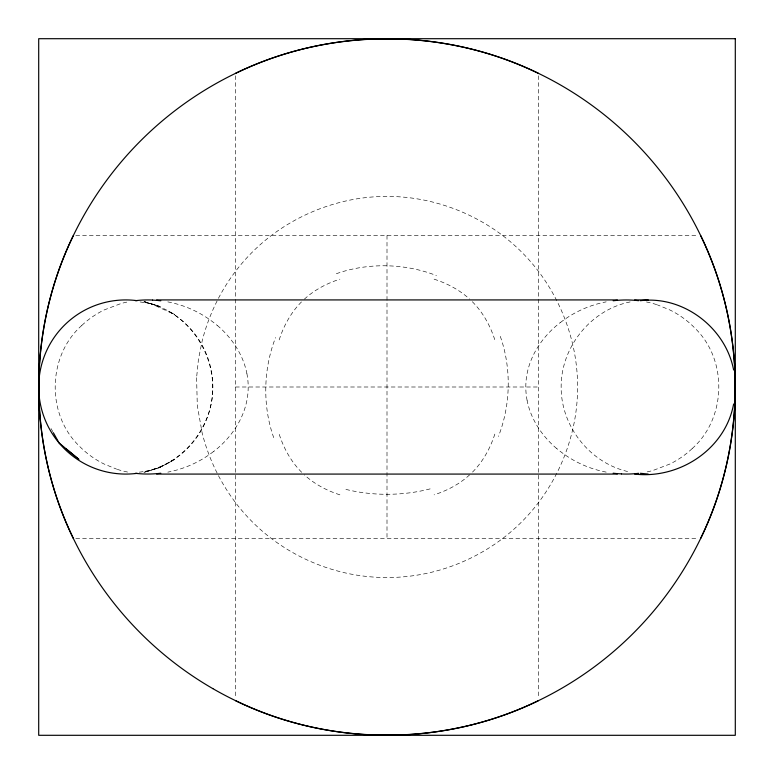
<?xml version="1.0" encoding="UTF-8"?>
<svg xmlns="http://www.w3.org/2000/svg" width="774" height="774" viewBox="0 0 774 774"><rect width="100%" height="100%" fill="white"/><g stroke="black" fill="none" stroke-linecap="round" stroke-linejoin="round"><path stroke-width="0.58" stroke-dasharray="3.87 2.9" d="M246.896 400.439C242.862 420.95 229.984 438.897 213.634 451.542M527.104 373.561C531.138 353.05 544.016 335.103 560.366 322.458M279.162 339.912C283.7 325.719 291.082 312.261 301.696 301.696M494.838 434.088C490.3 448.281 482.918 461.739 472.304 472.304M81.821 325.428C47.678 355.692 46.101 413.539 78.716 445.495A90.703 90.703 0 0 0 104.151 464.042L116.661 469.15M692.179 448.572C726.322 418.308 727.899 360.461 695.284 328.505A90.703 90.703 0 0 0 669.849 309.958L657.339 304.85M304.366 299.161C314.467 289.863 326.889 283.352 339.912 279.162M469.634 474.839C459.524 484.137 447.111 490.648 434.088 494.838M159.841 467.448L174.847 459.398L159.841 467.448L143.935 472.401M630.152 301.928C590.881 309.774 560.908 347.023 561.15 387C560.908 426.977 590.881 464.226 630.152 472.072M144.651 472.072L160.199 467.448L144.593 472.121M139.262 472.159C177.217 468.144 207.703 434.359 212.26 397.11C215.994 363.229 198.715 328.824 169.312 311.593L174.847 314.602L150.746 303.582L143.935 301.599M75.804 235.48L698.196 235.48M235.48 387L538.52 387M75.804 538.52L698.196 538.52M140.075 301.937L150.746 303.582L160.199 306.552L145.019 301.928M144.593 301.879L159.841 306.552L143.567 301.599M434.088 279.162C447.111 283.352 459.533 289.863 469.634 299.161M339.912 494.838C326.889 490.648 314.476 484.137 304.366 474.839M556.709 448.572C542.129 436.188 530.819 419.373 527.104 400.439M217.291 325.428C231.871 337.812 243.181 354.627 246.896 373.561M472.304 301.696C482.918 312.261 490.3 325.719 494.838 339.912M301.696 472.304C291.082 461.739 283.7 448.281 279.162 434.088M51.036 428.554L52.758 431.65M538.52 75.804L538.52 698.196M387 235.48L387 538.52M235.48 75.804L235.48 698.196M144.283 301.918A87.075 87.075 0 0 1 144.283 472.082M81.812 325.419A90.703 90.703 0 0 1 104.151 309.958L120.976 303.543A101.413 101.413 0 0 1 127.565 301.957M167.803 301.879A107.392 107.392 0 0 1 217.252 325.477M246.896 373.561A69.999 69.999 0 0 1 246.896 400.439M213.585 451.484A107.596 107.596 0 0 1 167.803 472.14M127.565 472.043A100.939 100.939 0 0 1 116.651 469.179M692.188 448.581A90.703 90.703 0 0 1 669.849 464.042L653.024 470.457A101.413 101.413 0 0 1 646.435 472.043M606.197 472.121A107.392 107.392 0 0 1 556.748 448.523M527.104 400.439A69.999 69.999 0 0 1 527.104 373.561M560.415 322.516A107.596 107.596 0 0 1 606.197 301.86M646.435 301.957A100.939 100.939 0 0 1 657.349 304.821M430.16 488.868A112.723 71.131 0 0 1 343.84 488.868M273.725 437.658A112.723 84.995 -86.9 0 1 275.573 337.551M336.342 273.725A112.723 84.995 3.1 0 1 436.449 275.573M500.275 336.342A112.723 84.995 -86.9 0 1 498.427 436.449M196.586 377.673L197.302 405.653L202.208 433.237A195.561 195.561 0 0 0 228.62 492.874C242.378 513.665 260.325 531.632 281.097 545.418A194.051 194.051 0 0 0 340.744 571.822C370.959 579.445 403.041 579.436 433.266 571.831A194.051 194.051 0 0 0 492.903 545.418C513.684 531.641 531.622 513.665 545.38 492.874A195.561 195.561 0 0 0 571.783 433.237C579.552 403.051 579.533 370.959 571.802 340.773A195.861 195.861 0 0 0 550.372 289.031C534.495 262.192 511.798 239.505 484.969 223.628A195.745 195.745 0 0 0 433.237 202.208C403.041 194.477 370.959 194.477 340.763 202.208A195.745 195.745 0 0 0 289.031 223.628C262.192 239.505 239.514 262.202 223.628 289.021A195.861 195.861 0 0 0 202.208 340.773L198.483 359.097L196.586 377.673"/><path stroke-width="1.16" d="M733.626 403.989C725.364 449.181 679.34 479.348 634.612 474.075M73.385 235.48C27.351 329.501 27.351 444.499 73.385 538.52M700.615 538.52C746.649 444.499 746.649 329.501 700.615 235.48M235.48 73.385C329.501 27.351 444.499 27.351 538.52 73.385M538.52 700.615C444.499 746.649 329.501 746.649 235.48 700.615M640.301 300.709C683.239 295.3 725.673 327.779 733.626 370.011M156.619 299.925L617.381 299.925M634.612 299.925L648.225 299.925M156.619 474.075L617.381 474.075M640.301 473.291L648.225 474.075M65.761 448.572L78.89 459.398L59.076 442.97L53.338 432.676M137.143 473.33A87.075 87.075 0 0 1 38.7 387A87.075 87.075 0 0 1 137.143 300.67M135.392 300.689A101.413 101.413 0 0 1 152.604 300.051M152.594 300.109A107.392 107.392 0 0 1 160.818 300.796M160.818 473.233A107.596 107.596 0 0 1 147.882 474.036A100.939 100.939 0 0 1 135.392 473.311M638.608 473.311A101.413 101.413 0 0 1 621.396 473.949M621.406 473.891A107.392 107.392 0 0 1 613.182 473.204M613.182 300.767A107.596 107.596 0 0 1 626.118 299.964A100.939 100.939 0 0 1 638.608 300.689M735.3 38.7L38.7 38.7L38.7 735.3L735.3 735.3L735.3 38.7M212.85 688.637A348.3 348.3 0 0 0 735.3 387A348.3 348.3 0 0 0 212.85 85.363A348.3 348.3 0 0 0 212.85 688.637"/></g></svg>
